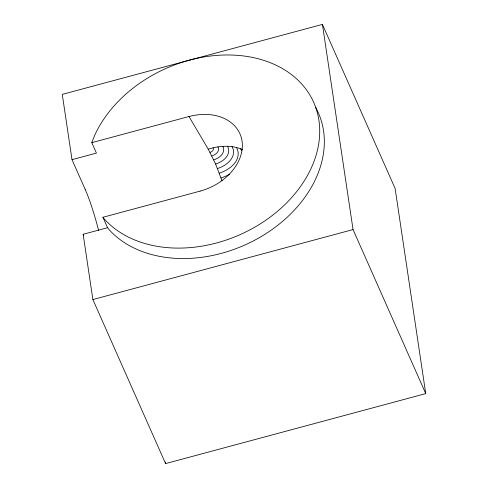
<?xml version="1.0" encoding="UTF-8"?>
<svg xmlns="http://www.w3.org/2000/svg" width="488" height="488" viewBox="0 0 488 488"><rect width="100%" height="100%" fill="white"/><g stroke="black" fill="none" stroke-linecap="round" stroke-linejoin="round"><path stroke-width="0.73" d="M315.48 107.153A121.097 90.975 -23.9 0 1 261.214 236.558A121.097 90.975 -23.9 0 1 108.879 229.415L107.549 227.713L83.143 234.277L92.885 299.559L165.578 463.6L425.737 393.615L395.115 188.441L322.422 24.4L62.263 94.385L72.01 159.667L96.423 153.098L91.799 142.661L94.709 135.255A121.097 90.975 -23.9 0 1 267.997 61.823A121.097 90.975 -23.9 0 1 284.333 205.137A121.097 90.975 -23.9 0 1 104.255 218.972L102.919 217.276L200.117 191.125M91.799 142.661L188.984 116.516L208.26 149.182C219.252 145.68 231.666 144.838 242.444 149.511M92.885 299.559L353.044 229.573L425.737 393.615M208.26 149.182L215.635 164.084L221.985 180.767M102.919 217.276L107.549 227.713M72.01 159.667L85.18 189.399M83.143 234.277L83.753 235.661M322.422 24.4L353.044 229.573M165.353 462.099L165.578 463.6M188.99 116.559A49.508 37.192 -23.9 0 1 242.054 141.044A49.508 37.192 -23.9 0 1 200.111 191.089M227.493 146.278A20.106 12.993 -8.5 0 1 215.635 164.084M222.778 146.351A15.274 9.87 -8.5 0 1 213.768 159.881M236.418 147.455A29.054 18.776 -8.5 0 1 219.283 173.185M232.056 146.65A24.711 15.97 -8.5 0 1 217.477 168.537M85.174 189.344A49.502 6.625 74.9 0 1 98.582 230.415M213.11 147.809A5.167 3.337 -8.5 0 1 210.06 152.39M217.965 146.864A10.279 6.643 -8.5 0 1 211.908 155.965M229.464 174.246A33.074 21.374 -8.5 0 1 221.027 177.98M240.535 148.688A33.074 21.374 -8.5 0 1 241.554 150.749"/></g></svg>
